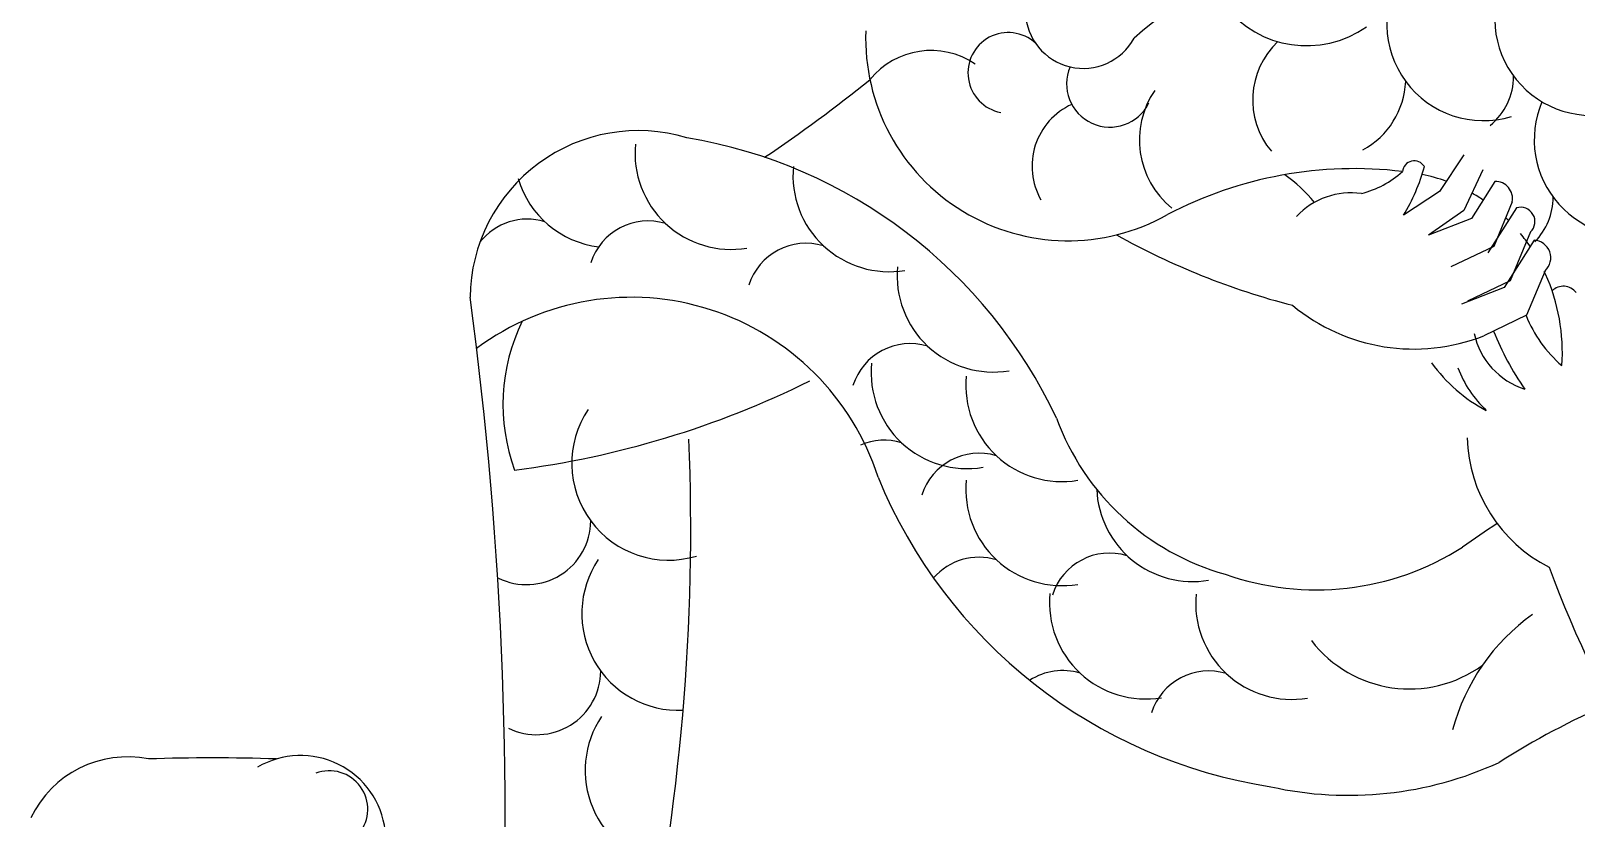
# Model space of a CAD drawing. Header units: inches. Extents: x 6.9 to 49.4, y 11.8 to 36.5.
# Drawn here: x 43.2321 to 43.3494, y 25.9523 to 26.0121 of the extents above; entities that cross this region are included whole.
import ezdxf

# ---------------------------------------------------------------- set-up
doc = ezdxf.new("R2010")
doc.units = ezdxf.units.IN
doc.header["$MEASUREMENT"] = 0
doc.layers.add('1', color=1, linetype='Continuous')

msp = doc.modelspace()

# ---------------------------------------------------------------- linework, layer by layer
at = {"layer": '1'}
for p, q in [((43.34084747152118, 26.00265309471366), (43.33900128284184, 25.99986845096943)), ((43.34228455557203, 26.00151737574857), (43.34084539537033, 25.99842467356144)), ((43.34319649080461, 26.00063914080171), (43.34140722712217, 25.997823406585)), ((43.33900128284184, 25.99986845096943), (43.33626031459024, 25.99807569930932)), ((43.34450625584176, 25.99908829590209), (43.3431016167411, 25.9957074624174)), ((43.34084539537033, 25.99842467356144), (43.33816075886315, 25.99655365593868)), ((43.34140722712217, 25.997823406585), (43.33816075886315, 25.99655365593868)), ((43.34482852278924, 25.998632602895), (43.3426550887776, 25.99521230624601)), ((43.34589103635115, 25.99680674623893), (43.34434947862936, 25.99309636209297)), ((43.3431016167411, 25.9957074624174), (43.33985514848208, 25.99415595418328)), ((43.34617976753687, 25.99618419451077), (43.34390295066586, 25.99260120592158)), ((43.34434947862936, 25.99309636209297), (43.34110301013751, 25.99154485385885)), ((43.34700197915262, 25.99386609523868), (43.34559734028479, 25.99048526175399)), ((43.34390295066586, 25.99260120592158), (43.340656482174, 25.99133145526072)), ((43.34559734028479, 25.99048526175399), (43.34235087179294, 25.98893375353442))]:
    msp.add_line(p, q, dxfattribs=at)
for centre, radius, start, end in [((43.33404309980286, 25.99102977112421), 0.0274212018362371, 19.69570413269369, 131.6855922762747), ((43.34232694192504, 26.01259040200172), 0.007338712741422402, 146.0695855389024, 286.7966791194261), ((43.35052019802568, 26.0129900189561), 0.007338712741422402, 151.0611816622582, 286.7966791194261), ((43.31195256256213, 26.01360148347818), 0.004386087542168952, 182.0203315718931, 331.4918302444312), ((43.32890119219845, 26.01882649891855), 0.007887534809529381, 218.019800382039, 305.1374144986773), ((43.31080130955851, 26.01149979349362), 0.01536076214236, 177.9014054500886, 299.43078853581), ((43.30625964005193, 26.00887957137389), 0.003057835208167598, 47.44215158518404, 259.3230305973715), ((43.33088967113471, 26.00682763712326), 0.0060768984976044, 133.3449482355954, 219.9174772243981), ((43.30039774791984, 26.00461431041846), 0.005959439353901596, 55.73670500327248, 141.030526075723), ((43.22492091034254, 26.09615002359284), 0.1128073340000764, 303.8585545481062, 308.9030331645326), ((43.31398275660066, 26.00805319844882), 0.003293462060566877, 157.1512306928036, 333.7479156652319), ((43.33975704785151, 26.00865447051843), 0.004858838542378896, 309.3349722280554, 359.7311711639096), ((43.32286818421161, 26.00378582142663), 0.006655470046281292, 145.5877147004989, 230.9464295516352), ((43.33021608859016, 26.00849814231993), 0.006212189479643735, 298.3557394621573, 357.5451045039844), ((43.31320677513903, 26.00180094429312), 0.005142641517002444, 114.3539833626217, 209.8604120944001), ((43.35351762224635, 26.00380343285293), 0.007338712741422402, 156.8946807657528, 286.7966791194261), ((43.27819743778272, 25.99171936646531), 0.01277900535246453, 73.30117389362974, 179.4086743545635), ((43.27558467935486, 25.96654816774322), 0.03793549977879182, 25.16031609733455, 80.46397195984646), ((43.28523398938304, 26.00278046348036), 0.00729775176860035, 174.5339929806487, 279.4523161316591), ((43.29722220406583, 26.00108899723933), 0.00729775176860035, 174.5339929806487, 279.4523161316591), ((43.33252842144756, 25.97105462103287), 0.03055583123552163, 83.14995549649497, 117.64840226999), ((43.33128712747892, 26.00677132698844), 0.007266626240312189, 284.1678429208224, 312.2487966680787), ((43.33707213031774, 26.00129324341038), 0.0009047205899592886, 31.85842584636656, 173.7118761690774), ((43.32403135372041, 26.00549100779541), 0.01430154846867503, 328.7685198582108, 344.9223442949079), ((43.2760653104884, 26.00292134227426), 0.00729775176860035, 196.4789820746246, 263.0628912402814), ((43.32003647254495, 25.99108709366488), 0.01237611606311666, 40.07518557138652, 54.39592987371629), ((43.33498916614516, 25.98826347887303), 0.01318210913157469, 69.9175428150069, 78.28864098811069), ((43.34323273601657, 25.99934124862854), 0.001298398169913802, 348.765845220837, 91.599634266648), ((43.33228426242894, 25.99409635624694), 0.005683357143255262, 82.09672523824106, 136.8450712735633), ((43.33498916614516, 25.98826347887303), 0.01318210913157469, 56.30693186364688, 60.59667854692776), ((43.34275447207218, 25.99946788440071), 0.004858838542378896, 315.644380582988, 359.7311711639096), ((43.26976210999018, 25.99322545153633), 0.004556315611175941, 73.08715623251153, 142.153395701474), ((43.33498916614516, 25.98826347887303), 0.01318210913157469, 45.55466699664135, 46.85008414598309), ((43.34514605722105, 25.99759530396046), 0.001084812019678699, 313.3722592358145, 107.0202147043531), ((43.27893078888481, 25.99308457274243), 0.004556315611175941, 73.08715623251153, 162.5110527469609), ((43.34178691755695, 26.04546134861381), 0.05598575014747399, 240.8082456800424, 255.5703876818018), ((43.33498916614516, 25.98826347887303), 0.01318210913157469, 34.34759055253006, 39.67475895987363), ((43.2909190035676, 25.9913931065014), 0.004556315611175941, 73.08715623251153, 162.5110527469609), ((43.34609495222283, 25.99484924550712), 0.001337640644457231, 312.6937695830482, 86.36462674290436), ((43.30512342627807, 25.99347693876849), 0.00729775176860035, 174.5339929806487, 279.4523161316591), ((43.33498916614516, 25.98826347887303), 0.01318210913157469, 23.95401329309259, 24.9123812004529), ((43.33375807714364, 25.9876557332093), 0.01455401922159056, 356.0875249338484, 24.17280099859771), ((43.34838885048119, 25.99146501381552), 0.001223873461433564, 37.82349064119877, 134.139379811243), ((42.97028966646356, 25.95205917859063), 0.2977999315157037, 356.6387416644313, 7.678837587691957), ((43.27764177115349, 25.97215736976728), 0.01969113606903199, 17.90560928184404, 126.5482578605295), ((43.33704425816139, 26.00235741407165), 0.01443450069848324, 230.3610539311266, 291.569775499533), ((43.28226878240419, 25.98370608552728), 0.01435490080977392, 153.8479975995972, 200.2424042843783), ((43.35476126244938, 25.9941848092633), 0.00993040187393335, 202.001502284619, 229.2430057488269), ((43.34716977018578, 25.99029146238832), 0.005675461089395522, 192.0426336050761, 252.5466758784802), ((43.36380453200726, 25.99763155713232), 0.02233644400297985, 201.9420730818698, 214.8204794404603), ((43.29882022554701, 25.98378104803056), 0.004556315611175941, 73.08715623251153, 162.5110527469609), ((43.30314737933403, 25.98614755864334), 0.00729775176860035, 174.5339929806487, 279.4523161316591), ((43.34816504528461, 25.99392157287299), 0.01205201353293841, 215.7674067570504, 242.1924897528868), ((43.34852978310263, 25.98958975189386), 0.008711688534922032, 200.8270071530748, 226.5878619781438), ((43.25991787763959, 26.04858678796814), 0.07040993496561603, 277.2474911284254, 296.3719572487292), ((43.310341494183, 25.9851604863427), 0.00729775176860035, 174.5339929806487, 279.4523161316591), ((43.28047651287815, 25.97924185053058), 0.007338712741422402, 146.0695855389024, 286.7966791194261), ((43.32786721505871, 25.98924573038608), 0.01911082401100908, 200.1050135296039, 254.4076650335617), ((43.11683067565499, 25.97433731319985), 0.1653342535644327, 347.8207788881169, 2.340854444440251), ((43.2968441788358, 25.9764516679054), 0.004556315611175941, 73.08715623251153, 113.3103144591879), ((43.35250607601082, 25.98154629176794), 0.01143217151211872, 181.8111392910864, 242.9172468667242), ((43.30403829368478, 25.97546459560477), 0.004556315611175941, 73.08715623251153, 162.5110527469609), ((43.33211907886615, 25.99288566673136), 0.03863516829688744, 202.3222961073904, 261.1746544475129), ((43.310341494183, 25.97726667028406), 0.00729775176860035, 174.5339929806487, 279.4523161316591), ((43.32026349732367, 25.97758021427513), 0.00729775176860035, 182.4183412329119, 279.4523161316591), ((43.26971336270397, 25.97490630207836), 0.004858838542378896, 243.9200074941092, 359.7311711639096), ((43.37569357690116, 25.92420600238917), 0.05993637740237567, 122.6388649033856, 125.677284869954), ((43.28123698688758, 25.96785184648548), 0.007338712741422402, 146.0695855389024, 272.7311311935368), ((43.30403829368478, 25.96757077954613), 0.004556315611175941, 73.08715623251153, 139.1278207660328), ((43.31396029682545, 25.9678843235372), 0.004556315611175941, 73.08715623251153, 162.5110527469609), ((43.32963164851716, 25.99028747979106), 0.02063737498399456, 250.463613414547, 302.5573885163388), ((43.44083561354963, 26.0065141490261), 0.09991971175400438, 200.5942257195311, 220.2452854992802), ((43.31668915508961, 25.96866753951259), 0.00729775176860035, 174.5339929806487, 279.4523161316591), ((43.32778321698023, 25.96863575309477), 0.00729775176860035, 174.5339929806487, 279.4523161316591), ((43.35521784031479, 25.95494352233733), 0.01577521711897058, 125.5378667427156, 164.9444310254854), ((43.33671913321776, 25.97153470204581), 0.009401813093507287, 217.5318880700374, 306.091880530723), ((43.27047383671341, 25.96351629803327), 0.004858838542378896, 243.9200074941092, 359.7311711639096), ((43.31038595459139, 25.95897164877466), 0.004556315611175941, 73.08715623251153, 123.1286208530639), ((43.32148001648201, 25.95893986235684), 0.004556315611175941, 73.08715623251153, 162.5110527469609), ((43.37569357690116, 25.90599304524154), 0.05993637740237567, 113.4051656126984, 122.4714009904595), ((43.28149047822406, 25.95595449465987), 0.007338712741422402, 146.0695855389024, 259.6395773455503), ((43.23940962043306, 25.94887052689525), 0.008105728863473913, 78.64378945385099, 154.5548681636661), ((43.24586736506497, 25.81705483449992), 0.1398472580249758, 88.0077636056147, 91.99223639438536), ((43.25255803463696, 25.95061122412814), 0.006470231519786852, 6.921380617395178, 120.3211369800108), ((43.25473601420125, 25.95299990548598), 0.002920355808626628, 246.3209959965679, 110.7580060144542), ((43.33210518888844, 25.98135246347307), 0.02729291111601825, 257.4863124847005, 294.7116067069227)]:
    msp.add_arc(centre, radius, start, end, dxfattribs=at)

doc.saveas('drawing.dxf')
